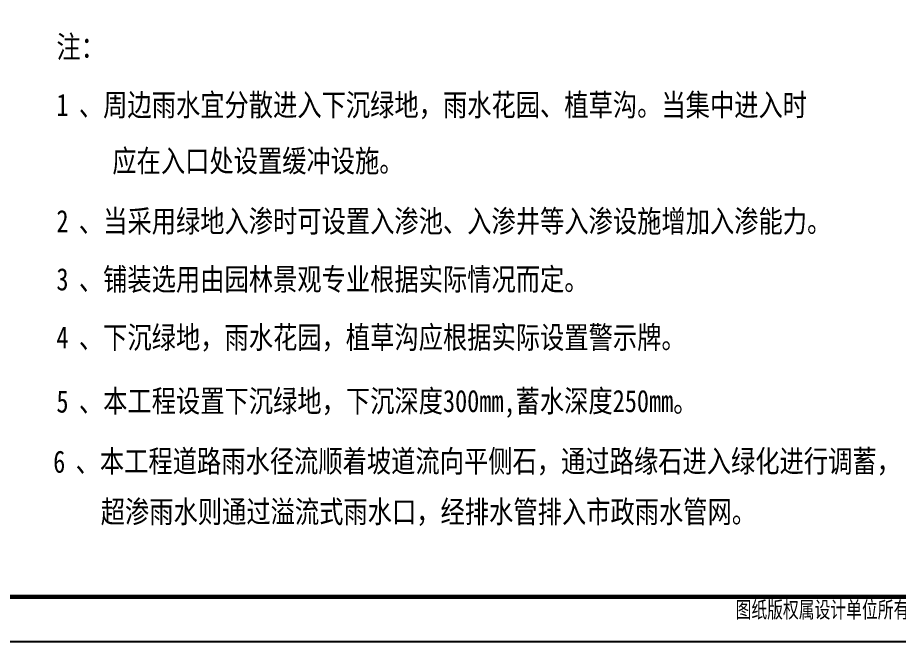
# Model space of a CAD drawing. Header units: millimetres. Extents: x 684779 to 686470, y 2544898 to 2545979.
# Drawn here: x 686309 to 686408, y 2545188.8 to 2545258.9 of the extents above; entities that cross this region are included whole.
import ezdxf

# ---------------------------------------------------------------- set-up
doc = ezdxf.new("R2010")
doc.units = ezdxf.units.MM
for name, color, linetype in [('14', 14, 'Continuous'), ('PUB_TEXT', 7, 'Continuous'), ('PUB_TITLE', 4, 'Continuous')]:
    doc.layers.add(name, color=color, linetype=linetype)
doc.styles.add('HZTXT', font='romane.shx', dxfattribs={"width": 0.7, "bigfont": 'hztxt.shx'})
doc.styles.add('宋体', font='')
doc.styles.get('宋体').set_extended_font_data('SimSun')

# ---------------------------------------------------------------- blocks, each defined once
blk = doc.blocks.new('43TGREGEHE')
at = {"layer": '14', "style": 'HZTXT', "width": 0.85}
blk.add_text('图纸版权属设计单位所有，未经许可，外人及外单位不得翻印复制作为其他工程之用。', height=3.5395, rotation=359.9997, dxfattribs=at).set_placement((685695.05, 2545516.57))

msp = doc.modelspace()

# ---------------------------------------------------------------- linework, layer by layer
at = {"layer": 'PUB_TITLE', "linetype": 'Continuous'}
msp.add_lwpolyline([(686166.54, 2545188.776), (686463.54, 2545188.776), (686463.54, 2545398.776), (686166.54, 2545398.776)], close=True, dxfattribs=at)
at = {"layer": 'PUB_TITLE', "linetype": 'Continuous', "const_width": 0.5}
msp.add_lwpolyline([(686179.04, 2545193.776), (686458.54, 2545193.776), (686458.54, 2545393.776), (686179.04, 2545393.776)], close=True, dxfattribs=at)

# ---------------------------------------------------------------- block references
at = {"xscale": 0.59, "yscale": 0.59, "zscale": 0.59}
msp.add_blockref('43TGREGEHE', (281829.603, 1043336.454), dxfattribs=at)

# ---------------------------------------------------------------- texts
at = {"layer": 'PUB_TEXT', "color": 7, "style": '宋体', "width": 0.8}
for s, p in [('注：', (686313.354, 2545254.373)), ('、周边雨水宜分散进入下沉绿地，雨水花园、植草沟。当集中进入时', (686315.875, 2545247.84)), ('1', (686313.354, 2545247.84)), ('应在入口处设置缓冲设施。', (686319.634, 2545241.548)), ('、当采用绿地入渗时可设置入渗池、入渗井等入渗设施增加入渗能力。', (686315.875, 2545234.773)), ('2', (686313.354, 2545234.773)), ('3', (686313.354, 2545228.24)), ('、铺装选用由园林景观专业根据实际情况而定。', (686315.875, 2545228.24)), ('4', (686313.354, 2545221.706)), ('、下沉绿地，雨水花园，植草沟应根据实际设置警示牌。', (686315.875, 2545221.706)), ('5', (686313.354, 2545214.499)), ('、本工程设置下沉绿地，下沉深度300mm,蓄水深度250mm。', (686315.875, 2545214.553)), ('6', (686312.989, 2545207.732)), ('、本工程道路雨水径流顺着坡道流向平侧石，通过路缘石进入绿化进行调蓄，', (686315.51, 2545207.786)), ('超渗雨水则通过溢流式雨水口，经排水管排入市政雨水管网。', (686318.33, 2545202.107))]:
    msp.add_text(s, height=2.5, dxfattribs=at).set_placement(p)

doc.saveas('drawing.dxf')
